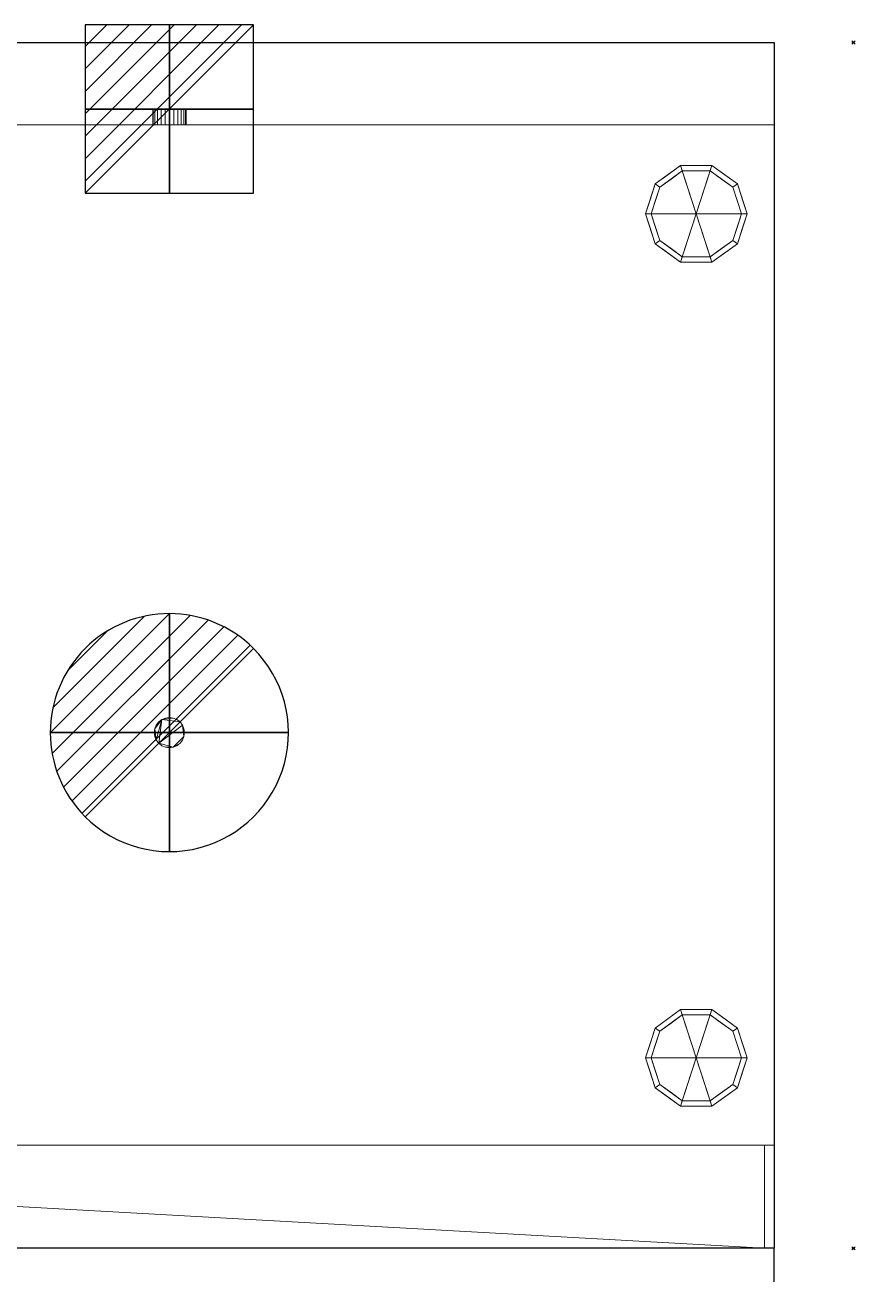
# Model space of a CAD drawing. Extents: x -1 to 863, y -1453 to 11.
# Drawn here: x 340 to 863, y -776 to 11 of the extents above; entities that cross this region are included whole.
import ezdxf

# ---------------------------------------------------------------- set-up
doc = ezdxf.new("R2010")
doc.units = 0
doc.header["$PDMODE"] = 35
doc.linetypes.add('NASCOSTA', pattern=[9.525, 6.35, -3.175])
for name, color, linetype in [('IQ_200_2D', 1, 'Continuous'), ('IQ_200_3D', 1, 'Continuous'), ('IQ_204_2D', 7, 'Continuous'), ('IQ_BLACK_3D', 250, 'Continuous'), ('IQ_BLUE_3D', 5, 'Continuous'), ('IQ_CON_DRAIN_INT', 7, 'Continuous'), ('IQ_CON_ELECTRICITY_INT', 7, 'Continuous'), ('IQ_GRAY_3D', 8, 'Continuous'), ('IQ_INS_3D', 3, 'Continuous')]:
    doc.layers.add(name, color=color, linetype=linetype)

# ---------------------------------------------------------------- blocks, each defined once
blk = doc.blocks.new('*X0')
at = {"color": 0}
for p, q in [((313.993, 2209.039), (321.505, 2216.552)), ((314.108, 2207.74), (322.804, 2216.436)), ((314.158, 2210.619), (319.926, 2216.386)), ((314.399, 2206.617), (323.928, 2216.145)), ((314.821, 2205.625), (324.919, 2215.723)), ((315.101, 2212.976), (317.568, 2215.443)), ((315.354, 2204.743), (325.801, 2215.191)), ((315.985, 2203.96), (326.584, 2214.559))]:
    blk.add_line(p, q, dxfattribs=at)
blk = doc.blocks.new('drain')
blk.add_line((-2.121, -2.121), (2.121, 2.121))
at = {"extrusion": (-1, 0, 0)}
blk.add_line((0, 2.121, -2.121), (0, -2.121, 2.121), dxfattribs=at)
at = {"extrusion": (0, -1, 0)}
blk.add_line((-2.121, 0, -2.121), (2.121, 0, 2.121), dxfattribs=at)
at = {"extrusion": (-1, 0, 0)}
for start, end in [(45, 225), (225, 45)]:
    blk.add_arc((0, 0), 3, start, end, dxfattribs=at)
for start, end in [(45, 225), (225, 45)]:
    blk.add_arc((0, 0), 3, start, end)
at = {"extrusion": (0, -1, 0)}
for start, end in [(45, 225), (225, 45)]:
    blk.add_arc((0, 0), 3, start, end, dxfattribs=at)
at = {"xscale": 0.4000000000000909, "yscale": 0.4000000000000909, "zscale": 0.4000000000000909}
blk.add_blockref('*X0', (-128.597, -883.621), dxfattribs=at)
at = {"extrusion": (-1, 0, 0), "xscale": 0.3999999999999773, "yscale": 0.3999999999999773, "zscale": 0.3999999999999773}
blk.add_blockref('*X0', (-128.597, -883.621), dxfattribs=at)
at = {"extrusion": (0, -1, 0), "xscale": 0.4000000000000909, "yscale": 0.4000000000000909, "zscale": 0.4000000000000909}
blk.add_blockref('*X0', (-128.597, -883.621), dxfattribs=at)
blk = doc.blocks.new('*X3')
at = {"color": 0}
for p, q in [((286.774344, 2204.447934), (296.618251, 2214.291842)), ((286.774344, 2205.862148), (295.204037, 2214.291842)), ((286.774344, 2207.276361), (293.789824, 2214.291842)), ((286.774344, 2208.690575), (292.37561, 2214.291842)), ((286.774344, 2210.104788), (290.961397, 2214.291842)), ((286.774344, 2211.519002), (289.547183, 2214.291842)), ((286.774344, 2212.933216), (288.13297, 2214.291842))]:
    blk.add_line(p, q, dxfattribs=at)
blk = doc.blocks.new('ELECTRICITY')
for p, q in [((2.121, 2.121), (-2.121, 2.121)), ((-2.121, 2.121), (-2.121, -2.121)), ((-2.121, -2.121), (2.121, 2.121)), ((2.121, -2.121), (2.121, 2.121)), ((-2.121, -2.121), (2.121, -2.121))]:
    blk.add_line(p, q)
at = {"extrusion": (-1, 0, 0)}
for p, q in [((0, -2.121, 2.121), (0, 2.121, 2.121)), ((0, 2.121, -2.121), (0, -2.121, -2.121)), ((0, 2.121, 2.121), (0, 2.121, -2.121)), ((0, 2.121, -2.121), (0, -2.121, 2.121)), ((0, -2.121, -2.121), (0, -2.121, 2.121))]:
    blk.add_line(p, q, dxfattribs=at)
at = {"extrusion": (0, -1, 0)}
for p, q in [((2.121, 0, 2.121), (-2.121, 0, 2.121)), ((-2.121, 0, -2.121), (2.121, 0, -2.121)), ((-2.121, 0, 2.121), (-2.121, 0, -2.121)), ((-2.121, 0, -2.121), (2.121, 0, 2.121)), ((2.121, 0, -2.121), (2.121, 0, 2.121))]:
    blk.add_line(p, q, dxfattribs=at)
at = {"xscale": 0.4000000000000909, "yscale": 0.4000000000000909, "zscale": 0.4000000000000909}
blk.add_blockref('*X3', (-116.831, -883.595), dxfattribs=at)
at = {"extrusion": (-1, 0, 0), "xscale": 0.3999999999999773, "yscale": 0.3999999999999773, "zscale": 0.3999999999999773}
blk.add_blockref('*X3', (-116.831, -883.595), dxfattribs=at)
at = {"extrusion": (0, -1, 0), "xscale": 0.4000000000000909, "yscale": 0.4000000000000909, "zscale": 0.4000000000000909}
blk.add_blockref('*X3', (-116.831, -883.595), dxfattribs=at)

msp = doc.modelspace()

# ---------------------------------------------------------------- linework, layer by layer
at = {"layer": 'IQ_200_2D', "transparency": 33554687}
for p, q in [((50, 0), (812, 0)), ((812, 0), (812, -760)), ((812, -760), (50, -760))]:
    msp.add_line(p, q, dxfattribs=at)
at = {"layer": 'IQ_204_2D', "linetype": 'NASCOSTA', "ltscale": 5, "transparency": 33554687}
msp.add_line((812, -1450), (812, -760), dxfattribs=at)
msp.add_arc((749.4, -753.38), 699.43, 180.54245, 275.13513, dxfattribs=at)
at = {"layer": 'IQ_INS_3D', "transparency": 33554687}
for p in [(862, 0), (862, -760)]:
    msp.add_point(p, dxfattribs=at)

# ---------------------------------------------------------------- block references
at = {"layer": 'IQ_CON_DRAIN_INT', "transparency": 33554687, "xscale": 25, "yscale": 25, "zscale": 25}
msp.add_blockref('drain', (431, -435), dxfattribs=at)
at = {"layer": 'IQ_CON_ELECTRICITY_INT', "transparency": 33554687, "xscale": 25, "yscale": 25, "zscale": 25}
msp.add_blockref('ELECTRICITY', (431, -42), dxfattribs=at)

# ---------------------------------------------------------------- meshes
at = {"layer": 'IQ_200_3D', "lineweight": 9, "transparency": 33554687}
mesh = msp.add_polyface(dxfattribs=at)
corners = [(812, -760, 1604), (50, -760, 1604), (50, 0, 1604), (812, 0, 1604)]
mesh.append_faces([[corners[k] for k in face] for face in [(0, 1, 2, 3)]])
mesh = msp.add_polyface(dxfattribs=at)
corners = [(50, 0, 1644), (50, -760, 1644), (812, -760, 1644), (812, 0, 1644)]
mesh.append_faces([[corners[k] for k in face] for face in [(0, 1, 2, 3)]])
mesh = msp.add_polyface(dxfattribs=at)
corners = [(812, 0, 1644), (812, 0, 1604), (50, 0, 1604), (50, 0, 1644)]
mesh.append_faces([[corners[k] for k in face] for face in [(0, 1, 2, 3)]])
mesh = msp.add_polyface(dxfattribs=at)
corners = [(812, -760, 1644), (812, -760, 1604), (812, 0, 1604), (812, 0, 1644)]
mesh.append_faces([[corners[k] for k in face] for face in [(0, 1, 2, 3)]])
mesh = msp.add_polyface(dxfattribs=at)
corners = [(420.5, -42, 203), (420.86, -42, 205.72), (421.91, -42, 208.25), (423.58, -42, 210.42), (425.75, -42, 212.09), (428.28, -42, 213.14), (431, -42, 213.5), (433.72, -42, 213.14), (436.25, -42, 212.09), (438.42, -42, 210.42), (440.09, -42, 208.25), (441.14, -42, 205.72), (441.5, -42, 203), (441.14, -42, 200.28), (440.09, -42, 197.75), (438.42, -42, 195.58), (436.25, -42, 193.91), (433.72, -42, 192.86), (431, -42, 192.5), (428.28, -42, 192.86), (425.75, -42, 193.91), (423.58, -42, 195.58), (421.91, -42, 197.75), (420.86, -42, 200.28)]
mesh.append_faces([[corners[k] for k in face] for face in [(5, 1, 4), (17, 19, 15, 16)]], dxfattribs={"vtx0": -1, "vtx1": -1})
mesh.append_faces([[corners[k] for k in face] for face in [(9, 23, 1, 5)]], dxfattribs={"vtx0": -1, "vtx1": -1, "vtx2": -1, "vtx3": -1})
mesh.append_faces([[corners[k] for k in face] for face in [(18, 19, 17), (22, 23, 20, 21), (0, 1, 23)]], dxfattribs={"vtx1": -1})
mesh.append_faces([[corners[k] for k in face] for face in [(19, 20, 23, 15)]], dxfattribs={"vtx1": -1, "vtx2": -1, "vtx3": -1})
mesh.append_faces([[corners[k] for k in face] for face in [(5, 6, 7), (2, 3, 4, 1)]], dxfattribs={"vtx2": -1})
mesh.append_faces([[corners[k] for k in face] for face in [(7, 8, 9, 5), (9, 10, 11, 23), (11, 12, 13, 23), (13, 14, 15, 23)]], dxfattribs={"vtx2": -1, "vtx3": -1})
mesh = msp.add_polyface(dxfattribs=at)
corners = [(441.5, -42, 203), (441.14, -42, 205.72), (440.09, -42, 208.25), (438.42, -42, 210.42), (436.25, -42, 212.09), (433.72, -42, 213.14), (431, -42, 213.5), (428.28, -42, 213.14), (425.75, -42, 212.09), (423.58, -42, 210.42), (421.91, -42, 208.25), (420.86, -42, 205.72), (420.5, -42, 203), (420.5, -52, 203), (420.86, -52, 205.72), (421.91, -52, 208.25), (423.58, -52, 210.42), (425.75, -52, 212.09), (428.28, -52, 213.14), (431, -52, 213.5), (433.72, -52, 213.14), (436.25, -52, 212.09), (438.42, -52, 210.42), (440.09, -52, 208.25), (441.14, -52, 205.72), (441.5, -52, 203)]
mesh.append_faces([[corners[k] for k in face] for face in [(13, 14, 11, 12), (0, 1, 24, 25)]], dxfattribs={"vtx1": -1})
mesh.append_faces([[corners[k] for k in face] for face in [(14, 15, 10, 11), (16, 17, 8, 9), (15, 16, 9, 10), (17, 18, 7, 8), (6, 7, 18, 19), (19, 20, 5, 6), (20, 21, 4, 5), (22, 23, 2, 3), (21, 22, 3, 4), (23, 24, 1, 2)]], dxfattribs={"vtx1": -1, "vtx3": -1})
mesh = msp.add_polyface(dxfattribs=at)
corners = [(420.5, -42, 203), (420.86, -42, 200.28), (421.91, -42, 197.75), (423.58, -42, 195.58), (425.75, -42, 193.91), (428.28, -42, 192.86), (431, -42, 192.5), (433.72, -42, 192.86), (436.25, -42, 193.91), (438.42, -42, 195.58), (440.09, -42, 197.75), (441.14, -42, 200.28), (441.5, -42, 203), (441.5, -52, 203), (441.14, -52, 200.28), (440.09, -52, 197.75), (438.42, -52, 195.58), (436.25, -52, 193.91), (433.72, -52, 192.86), (431, -52, 192.5), (428.28, -52, 192.86), (425.75, -52, 193.91), (423.58, -52, 195.58), (421.91, -52, 197.75), (420.86, -52, 200.28), (420.5, -52, 203)]
mesh.append_faces([[corners[k] for k in face] for face in [(13, 14, 11, 12), (0, 1, 24, 25)]], dxfattribs={"vtx1": -1})
mesh.append_faces([[corners[k] for k in face] for face in [(14, 15, 10, 11), (16, 17, 8, 9), (15, 16, 9, 10), (17, 18, 7, 8), (6, 7, 18, 19), (19, 20, 5, 6), (20, 21, 4, 5), (22, 23, 2, 3), (21, 22, 3, 4), (23, 24, 1, 2)]], dxfattribs={"vtx1": -1, "vtx3": -1})
mesh = msp.add_polyface(dxfattribs=at)
corners = [(812, -695, 153), (50, -695, 153), (50, -52, 153), (812, -52, 153)]
mesh.append_faces([[corners[k] for k in face] for face in [(0, 1, 2, 3)]])
mesh = msp.add_polyface(dxfattribs=at)
corners = [(50, -52, 1604), (50, -695, 1604), (812, -695, 1604), (812, -52, 1604)]
mesh.append_faces([[corners[k] for k in face] for face in [(0, 1, 2, 3)]])
mesh = msp.add_polyface(dxfattribs=at)
corners = [(812, -52, 153), (50, -52, 153), (50, -52, 1604), (812, -52, 1604), (441.5, -52, 203), (441.14, -52, 205.72), (440.09, -52, 208.25), (438.42, -52, 210.42), (436.25, -52, 212.09), (433.72, -52, 213.14), (431, -52, 213.5), (428.28, -52, 213.14), (425.75, -52, 212.09), (423.58, -52, 210.42), (421.91, -52, 208.25), (420.86, -52, 205.72), (420.5, -52, 203), (420.86, -52, 200.28), (421.91, -52, 197.75), (423.58, -52, 195.58), (425.75, -52, 193.91), (428.28, -52, 192.86), (431, -52, 192.5), (433.72, -52, 192.86), (436.25, -52, 193.91), (438.42, -52, 195.58), (440.09, -52, 197.75), (441.14, -52, 200.28)]
mesh.append_faces([[corners[k] for k in face] for face in [(24, 0, 23), (19, 1, 18), (16, 1, 15)]], dxfattribs={"vtx0": -1, "vtx1": -1})
mesh.append_faces([[corners[k] for k in face] for face in [(3, 9, 10), (0, 4, 5), (0, 6, 7), (0, 5, 6), (2, 11, 12, 1), (1, 13, 14), (1, 12, 13), (1, 14, 15), (0, 24, 25), (1, 19, 20)]], dxfattribs={"vtx0": -1, "vtx2": -1})
mesh.append_faces([[corners[k] for k in face] for face in [(7, 8, 0), (26, 27, 0), (25, 26, 0), (17, 18, 1), (16, 17, 1), (20, 21, 1), (21, 22, 1), (27, 4, 0)]], dxfattribs={"vtx1": -1, "vtx2": -1})
mesh.append_faces([[corners[k] for k in face] for face in [(8, 9, 3, 0), (10, 11, 2, 3), (22, 23, 0, 1)]], dxfattribs={"vtx1": -1, "vtx3": -1})
mesh = msp.add_polyface(dxfattribs=at)
corners = [(812, -52, 153), (812, -52, 1604), (812, -695, 1604), (812, -695, 153)]
mesh.append_faces([[corners[k] for k in face] for face in [(0, 1, 2, 3)]])
mesh = msp.add_polyface(dxfattribs=at)
corners = [(763, -108, 153), (795, -108, 153), (788.89, -89.19, 153), (772.89, -77.57, 153), (753.11, -77.57, 153), (737.11, -89.19, 153), (731, -108, 153)]
mesh.append_faces([[corners[k] for k in face] for face in [(0, 4, 5, 6)]], dxfattribs={"vtx0": -1})
mesh.append_faces([[corners[k] for k in face] for face in [(0, 3, 4)]], dxfattribs={"vtx0": -1, "vtx2": -1})
mesh.append_faces([[corners[k] for k in face] for face in [(0, 1, 2, 3)]], dxfattribs={"vtx3": -1})
mesh = msp.add_polyface(dxfattribs=at)
corners = [(731, -108, 153), (737.11, -89.19, 153), (753.11, -77.57, 153), (772.89, -77.57, 153), (788.89, -89.19, 153), (795, -108, 153), (795, -108, 64), (788.89, -89.19, 64), (772.89, -77.57, 64), (753.11, -77.57, 64), (737.11, -89.19, 64), (731, -108, 64), (780.89, -83.38, 153), (780.89, -83.38, 64), (791.94, -98.6, 153), (791.94, -98.6, 64), (763, -77.57, 153), (763, -77.57, 64), (745.11, -83.38, 64), (745.11, -83.38, 153), (734.77, -96.4, 64), (734.06, -98.6, 153), (732.88, -102.2, 64)]
mesh.append_faces([[corners[k] for k in face] for face in [(15, 14, 5, 6)]], dxfattribs={"vtx0": -1})
mesh.append_faces([[corners[k] for k in face] for face in [(1, 20, 21), (21, 22, 0), (20, 1, 10)]], dxfattribs={"vtx0": -1, "vtx1": -1})
mesh.append_faces([[corners[k] for k in face] for face in [(14, 15, 7, 4), (21, 20, 22)]], dxfattribs={"vtx0": -1, "vtx2": -1})
mesh.append_faces([[corners[k] for k in face] for face in [(3, 12, 13, 8), (7, 13, 12, 4), (18, 10, 1, 19), (17, 9, 2, 16), (9, 18, 19, 2), (16, 3, 8, 17)]], dxfattribs={"vtx1": -1, "vtx3": -1})
mesh.append_faces([[corners[k] for k in face] for face in [(22, 11, 0)]], dxfattribs={"vtx2": -1})
mesh = msp.add_polyface(dxfattribs=at)
corners = [(731, -108, 64), (737.11, -89.19, 64), (753.11, -77.57, 64), (772.89, -77.57, 64), (788.89, -89.19, 64), (795, -108, 64), (791.5, -108, 64), (786.06, -91.25, 64), (771.81, -80.89, 64), (754.19, -80.89, 64), (739.94, -91.25, 64), (734.5, -108, 64)]
mesh.append_faces([[corners[k] for k in face] for face in [(10, 1, 2, 9)]], dxfattribs={"vtx0": -1, "vtx2": -1})
mesh.append_faces([[corners[k] for k in face] for face in [(6, 7, 4, 5)]], dxfattribs={"vtx1": -1})
mesh.append_faces([[corners[k] for k in face] for face in [(8, 9, 2, 3), (7, 8, 3, 4)]], dxfattribs={"vtx1": -1, "vtx3": -1})
mesh.append_faces([[corners[k] for k in face] for face in [(11, 0, 1, 10)]], dxfattribs={"vtx2": -1})
mesh = msp.add_polyface(dxfattribs=at)
corners = [(734.5, -108, 64), (739.94, -91.25, 64), (754.19, -80.89, 64), (771.81, -80.89, 64), (786.06, -91.25, 64), (791.5, -108, 64), (791.5, -108, 0), (786.06, -91.25, 0), (771.81, -80.89, 0), (754.19, -80.89, 0), (739.94, -91.25, 0), (734.5, -108, 0), (778.93, -86.07, 64), (778.93, -86.07, 0), (788.78, -99.62, 64), (788.78, -99.62, 0), (763, -80.89, 64), (763, -80.89, 0), (747.07, -86.07, 0), (747.07, -86.07, 64), (736.7, -101.22, 0), (737.22, -99.62, 64), (738.32, -96.24, 0)]
mesh.append_faces([[corners[k] for k in face] for face in [(1, 22, 21), (22, 1, 10)]], dxfattribs={"vtx0": -1, "vtx1": -1})
mesh.append_faces([[corners[k] for k in face] for face in [(7, 4, 14, 15), (20, 0, 21)]], dxfattribs={"vtx0": -1, "vtx2": -1})
mesh.append_faces([[corners[k] for k in face] for face in [(22, 20, 21)]], dxfattribs={"vtx1": -1, "vtx2": -1})
mesh.append_faces([[corners[k] for k in face] for face in [(12, 4, 7, 13), (13, 8, 3, 12), (16, 3, 8, 17), (17, 9, 2, 16), (18, 10, 1, 19), (19, 2, 9, 18)]], dxfattribs={"vtx1": -1, "vtx3": -1})
mesh.append_faces([[corners[k] for k in face] for face in [(5, 6, 15, 14), (20, 11, 0)]], dxfattribs={"vtx2": -1})
mesh = msp.add_polyface(dxfattribs=at)
corners = [(734.5, -108, 0), (739.94, -91.25, 0), (754.19, -80.89, 0), (771.81, -80.89, 0), (786.06, -91.25, 0), (791.5, -108, 0), (763, -108, 0)]
mesh.append_faces([[corners[k] for k in face] for face in [(1, 2, 6, 0)]], dxfattribs={"vtx1": -1})
mesh.append_faces([[corners[k] for k in face] for face in [(2, 3, 6)]], dxfattribs={"vtx1": -1, "vtx2": -1})
mesh.append_faces([[corners[k] for k in face] for face in [(4, 5, 6, 3)]], dxfattribs={"vtx2": -1})
mesh = msp.add_polyface(dxfattribs=at)
corners = [(763, -108, 153), (731, -108, 153), (737.11, -126.81, 153), (753.11, -138.43, 153), (772.89, -138.43, 153), (788.89, -126.81, 153), (795, -108, 153)]
mesh.append_faces([[corners[k] for k in face] for face in [(0, 4, 5, 6)]], dxfattribs={"vtx0": -1})
mesh.append_faces([[corners[k] for k in face] for face in [(4, 0, 3)]], dxfattribs={"vtx0": -1, "vtx1": -1})
mesh.append_faces([[corners[k] for k in face] for face in [(0, 1, 2, 3)]], dxfattribs={"vtx3": -1})
mesh = msp.add_polyface(dxfattribs=at)
corners = [(795, -108, 153), (788.89, -126.81, 153), (772.89, -138.43, 153), (753.11, -138.43, 153), (737.11, -126.81, 153), (731, -108, 153), (731, -108, 64), (737.11, -126.81, 64), (753.11, -138.43, 64), (772.89, -138.43, 64), (788.89, -126.81, 64), (795, -108, 64), (734.77, -119.6, 153), (734.06, -117.4, 64), (745.11, -132.62, 64), (745.11, -132.62, 153), (763, -138.43, 153), (763, -138.43, 64), (780.89, -132.62, 64), (780.89, -132.62, 153), (791.23, -119.6, 64), (791.94, -117.4, 153), (732.88, -113.8, 153), (793.12, -113.8, 64)]
mesh.append_faces([[corners[k] for k in face] for face in [(7, 12, 13), (21, 23, 0), (1, 20, 21), (20, 1, 10)]], dxfattribs={"vtx0": -1, "vtx1": -1})
mesh.append_faces([[corners[k] for k in face] for face in [(13, 12, 22), (7, 4, 12), (21, 20, 23)]], dxfattribs={"vtx0": -1, "vtx2": -1})
mesh.append_faces([[corners[k] for k in face] for face in [(6, 13, 22)]], dxfattribs={"vtx1": -1, "vtx2": -1})
mesh.append_faces([[corners[k] for k in face] for face in [(15, 4, 7, 14), (3, 15, 14, 8), (17, 9, 2, 16), (19, 2, 9, 18), (18, 10, 1, 19), (16, 3, 8, 17)]], dxfattribs={"vtx1": -1, "vtx3": -1})
mesh.append_faces([[corners[k] for k in face] for face in [(22, 5, 6), (23, 11, 0)]], dxfattribs={"vtx2": -1})
mesh = msp.add_polyface(dxfattribs=at)
corners = [(795, -108, 64), (788.89, -126.81, 64), (772.89, -138.43, 64), (753.11, -138.43, 64), (737.11, -126.81, 64), (731, -108, 64), (734.5, -108, 64), (739.94, -124.75, 64), (754.19, -135.11, 64), (771.81, -135.11, 64), (786.06, -124.75, 64), (791.5, -108, 64)]
mesh.append_faces([[corners[k] for k in face] for face in [(1, 10, 11, 0)]], dxfattribs={"vtx0": -1})
mesh.append_faces([[corners[k] for k in face] for face in [(3, 8, 9, 2), (2, 9, 10, 1)]], dxfattribs={"vtx0": -1, "vtx2": -1})
mesh.append_faces([[corners[k] for k in face] for face in [(3, 4, 7, 8)]], dxfattribs={"vtx1": -1, "vtx3": -1})
mesh.append_faces([[corners[k] for k in face] for face in [(4, 5, 6, 7)]], dxfattribs={"vtx3": -1})
mesh = msp.add_polyface(dxfattribs=at)
corners = [(791.5, -108, 64), (786.06, -124.75, 64), (771.81, -135.11, 64), (754.19, -135.11, 64), (739.94, -124.75, 64), (734.5, -108, 64), (734.5, -108, 0), (739.94, -124.75, 0), (754.19, -135.11, 0), (771.81, -135.11, 0), (786.06, -124.75, 0), (791.5, -108, 0), (736.7, -114.78, 64), (737.22, -116.38, 0), (747.07, -129.93, 0), (747.07, -129.93, 64), (763, -135.11, 64), (763, -135.11, 0), (778.93, -129.93, 0), (778.93, -129.93, 64), (789.3, -114.78, 0), (788.78, -116.38, 64), (738.32, -119.76, 64), (787.68, -119.76, 0)]
mesh.append_faces([[corners[k] for k in face] for face in [(6, 12, 5)]], dxfattribs={"vtx0": -1})
mesh.append_faces([[corners[k] for k in face] for face in [(23, 1, 10), (22, 7, 4), (7, 22, 13), (1, 23, 21)]], dxfattribs={"vtx0": -1, "vtx1": -1})
mesh.append_faces([[corners[k] for k in face] for face in [(12, 6, 13), (20, 0, 21)]], dxfattribs={"vtx0": -1, "vtx2": -1})
mesh.append_faces([[corners[k] for k in face] for face in [(22, 12, 13), (23, 20, 21)]], dxfattribs={"vtx1": -1, "vtx2": -1})
mesh.append_faces([[corners[k] for k in face] for face in [(15, 4, 7, 14), (3, 15, 14, 8), (17, 9, 2, 16), (19, 2, 9, 18), (18, 10, 1, 19), (16, 3, 8, 17)]], dxfattribs={"vtx1": -1, "vtx3": -1})
mesh.append_faces([[corners[k] for k in face] for face in [(20, 11, 0)]], dxfattribs={"vtx2": -1})
mesh = msp.add_polyface(dxfattribs=at)
corners = [(791.5, -108, 0), (786.06, -124.75, 0), (771.81, -135.11, 0), (754.19, -135.11, 0), (739.94, -124.75, 0), (734.5, -108, 0), (763, -108, 0)]
mesh.append_faces([[corners[k] for k in face] for face in [(3, 6, 2)]], dxfattribs={"vtx0": -1, "vtx1": -1})
mesh.append_faces([[corners[k] for k in face] for face in [(1, 2, 6, 0)]], dxfattribs={"vtx1": -1})
mesh.append_faces([[corners[k] for k in face] for face in [(4, 5, 6, 3)]], dxfattribs={"vtx2": -1})
mesh = msp.add_polyface(dxfattribs=at)
corners = [(431, -425.5, 90), (433.46, -425.82, 90), (435.75, -426.77, 90), (437.72, -428.28, 90), (439.23, -430.25, 90), (440.18, -432.54, 90), (440.5, -435, 90), (440.18, -437.46, 90), (439.23, -439.75, 90), (437.72, -441.72, 90), (435.75, -443.23, 90), (433.46, -444.18, 90), (431, -444.5, 90), (428.54, -444.18, 90), (426.25, -443.23, 90), (424.28, -441.72, 90), (422.77, -439.75, 90), (421.82, -437.46, 90), (421.5, -435, 90), (421.82, -432.54, 90), (422.77, -430.25, 90), (424.28, -428.28, 90), (426.25, -426.77, 90), (428.54, -425.82, 90)]
mesh.append_faces([[corners[k] for k in face] for face in [(11, 9, 10)]], dxfattribs={"vtx0": -1})
mesh.append_faces([[corners[k] for k in face] for face in [(15, 4, 7, 11)]], dxfattribs={"vtx0": -1, "vtx1": -1, "vtx2": -1, "vtx3": -1})
mesh.append_faces([[corners[k] for k in face] for face in [(22, 15, 16, 19)]], dxfattribs={"vtx0": -1, "vtx2": -1, "vtx3": -1})
mesh.append_faces([[corners[k] for k in face] for face in [(3, 4, 15, 22)]], dxfattribs={"vtx1": -1, "vtx2": -1, "vtx3": -1})
mesh.append_faces([[corners[k] for k in face] for face in [(11, 12, 13)]], dxfattribs={"vtx2": -1})
mesh.append_faces([[corners[k] for k in face] for face in [(7, 8, 9, 11), (1, 2, 3, 22), (13, 14, 15, 11)]], dxfattribs={"vtx2": -1, "vtx3": -1})
mesh.append_faces([[corners[k] for k in face] for face in [(4, 5, 6, 7), (16, 17, 18, 19), (22, 23, 0, 1), (19, 20, 21, 22)]], dxfattribs={"vtx3": -1})
mesh = msp.add_polyface(dxfattribs=at)
corners = [(431, -425.5, 100), (428.54, -425.82, 100), (426.25, -426.77, 100), (424.28, -428.28, 100), (422.77, -430.25, 100), (421.82, -432.54, 100), (421.5, -435, 100), (421.82, -437.46, 100), (422.77, -439.75, 100), (424.28, -441.72, 100), (426.25, -443.23, 100), (428.54, -444.18, 100), (431, -444.5, 100), (433.46, -444.18, 100), (435.75, -443.23, 100), (437.72, -441.72, 100), (439.23, -439.75, 100), (440.18, -437.46, 100), (440.5, -435, 100), (440.18, -432.54, 100), (439.23, -430.25, 100), (437.72, -428.28, 100), (435.75, -426.77, 100), (433.46, -425.82, 100)]
mesh.append_faces([[corners[k] for k in face] for face in [(15, 13, 14), (13, 11, 12)]], dxfattribs={"vtx0": -1})
mesh.append_faces([[corners[k] for k in face] for face in [(2, 5, 8)]], dxfattribs={"vtx0": -1, "vtx1": -1, "vtx2": -1})
mesh.append_faces([[corners[k] for k in face] for face in [(9, 13, 17, 20)]], dxfattribs={"vtx0": -1, "vtx1": -1, "vtx2": -1, "vtx3": -1})
mesh.append_faces([[corners[k] for k in face] for face in [(9, 20, 21)]], dxfattribs={"vtx0": -1, "vtx2": -1})
mesh.append_faces([[corners[k] for k in face] for face in [(2, 8, 9, 21)]], dxfattribs={"vtx0": -1, "vtx2": -1, "vtx3": -1})
mesh.append_faces([[corners[k] for k in face] for face in [(6, 7, 8, 5), (3, 4, 5, 2), (0, 1, 2, 23), (18, 19, 20, 17)]], dxfattribs={"vtx2": -1})
mesh.append_faces([[corners[k] for k in face] for face in [(9, 10, 11, 13), (15, 16, 17, 13), (21, 22, 23, 2)]], dxfattribs={"vtx2": -1, "vtx3": -1})
mesh = msp.add_polyface(dxfattribs=at)
corners = [(431, -425.5, 90), (428.54, -425.82, 90), (426.25, -426.77, 90), (424.28, -428.28, 90), (422.77, -430.25, 90), (421.82, -432.54, 90), (421.5, -435, 90), (421.82, -437.46, 90), (422.77, -439.75, 90), (424.28, -441.72, 90), (426.25, -443.23, 90), (428.54, -444.18, 90), (431, -444.5, 90), (431, -444.5, 100), (428.54, -444.18, 100), (426.25, -443.23, 100), (424.28, -441.72, 100), (422.77, -439.75, 100), (421.82, -437.46, 100), (421.5, -435, 100), (421.82, -432.54, 100), (422.77, -430.25, 100), (424.28, -428.28, 100), (426.25, -426.77, 100), (428.54, -425.82, 100), (431, -425.5, 100)]
mesh.append_faces([[corners[k] for k in face] for face in [(13, 14, 11, 12), (0, 1, 24, 25)]], dxfattribs={"vtx1": -1})
mesh.append_faces([[corners[k] for k in face] for face in [(14, 15, 10, 11), (16, 17, 8, 9), (15, 16, 9, 10), (17, 18, 7, 8), (6, 7, 18, 19), (19, 20, 5, 6), (20, 21, 4, 5), (22, 23, 2, 3), (21, 22, 3, 4), (23, 24, 1, 2)]], dxfattribs={"vtx1": -1, "vtx3": -1})
mesh = msp.add_polyface(dxfattribs=at)
corners = [(431, -444.5, 90), (433.46, -444.18, 90), (435.75, -443.23, 90), (437.72, -441.72, 90), (439.23, -439.75, 90), (440.18, -437.46, 90), (440.5, -435, 90), (440.18, -432.54, 90), (439.23, -430.25, 90), (437.72, -428.28, 90), (435.75, -426.77, 90), (433.46, -425.82, 90), (431, -425.5, 90), (431, -425.5, 100), (433.46, -425.82, 100), (435.75, -426.77, 100), (437.72, -428.28, 100), (439.23, -430.25, 100), (440.18, -432.54, 100), (440.5, -435, 100), (440.18, -437.46, 100), (439.23, -439.75, 100), (437.72, -441.72, 100), (435.75, -443.23, 100), (433.46, -444.18, 100), (431, -444.5, 100)]
mesh.append_faces([[corners[k] for k in face] for face in [(13, 14, 11, 12), (0, 1, 24, 25)]], dxfattribs={"vtx1": -1})
mesh.append_faces([[corners[k] for k in face] for face in [(14, 15, 10, 11), (16, 17, 8, 9), (15, 16, 9, 10), (17, 18, 7, 8), (6, 7, 18, 19), (19, 20, 5, 6), (20, 21, 4, 5), (22, 23, 2, 3), (21, 22, 3, 4), (23, 24, 1, 2)]], dxfattribs={"vtx1": -1, "vtx3": -1})
mesh = msp.add_polyface(dxfattribs=at)
corners = [(763, -640, 153), (795, -640, 153), (788.89, -621.19, 153), (772.89, -609.57, 153), (753.11, -609.57, 153), (737.11, -621.19, 153), (731, -640, 153)]
mesh.append_faces([[corners[k] for k in face] for face in [(0, 4, 5, 6)]], dxfattribs={"vtx0": -1})
mesh.append_faces([[corners[k] for k in face] for face in [(0, 3, 4)]], dxfattribs={"vtx0": -1, "vtx2": -1})
mesh.append_faces([[corners[k] for k in face] for face in [(0, 1, 2, 3)]], dxfattribs={"vtx3": -1})
mesh = msp.add_polyface(dxfattribs=at)
corners = [(731, -640, 153), (737.11, -621.19, 153), (753.11, -609.57, 153), (772.89, -609.57, 153), (788.89, -621.19, 153), (795, -640, 153), (795, -640, 64), (788.89, -621.19, 64), (772.89, -609.57, 64), (753.11, -609.57, 64), (737.11, -621.19, 64), (731, -640, 64), (780.89, -615.38, 153), (780.89, -615.38, 64), (791.94, -630.6, 153), (791.94, -630.6, 64), (763, -609.57, 153), (763, -609.57, 64), (745.11, -615.38, 64), (745.11, -615.38, 153), (734.77, -628.4, 64), (734.06, -630.6, 153), (732.88, -634.2, 64)]
mesh.append_faces([[corners[k] for k in face] for face in [(15, 14, 5, 6)]], dxfattribs={"vtx0": -1})
mesh.append_faces([[corners[k] for k in face] for face in [(1, 20, 21), (21, 22, 0), (20, 1, 10)]], dxfattribs={"vtx0": -1, "vtx1": -1})
mesh.append_faces([[corners[k] for k in face] for face in [(14, 15, 7, 4), (21, 20, 22)]], dxfattribs={"vtx0": -1, "vtx2": -1})
mesh.append_faces([[corners[k] for k in face] for face in [(3, 12, 13, 8), (7, 13, 12, 4), (18, 10, 1, 19), (17, 9, 2, 16), (9, 18, 19, 2), (16, 3, 8, 17)]], dxfattribs={"vtx1": -1, "vtx3": -1})
mesh.append_faces([[corners[k] for k in face] for face in [(22, 11, 0)]], dxfattribs={"vtx2": -1})
mesh = msp.add_polyface(dxfattribs=at)
corners = [(731, -640, 64), (737.11, -621.19, 64), (753.11, -609.57, 64), (772.89, -609.57, 64), (788.89, -621.19, 64), (795, -640, 64), (791.5, -640, 64), (786.06, -623.25, 64), (771.81, -612.89, 64), (754.19, -612.89, 64), (739.94, -623.25, 64), (734.5, -640, 64)]
mesh.append_faces([[corners[k] for k in face] for face in [(10, 1, 2, 9)]], dxfattribs={"vtx0": -1, "vtx2": -1})
mesh.append_faces([[corners[k] for k in face] for face in [(6, 7, 4, 5)]], dxfattribs={"vtx1": -1})
mesh.append_faces([[corners[k] for k in face] for face in [(8, 9, 2, 3), (7, 8, 3, 4)]], dxfattribs={"vtx1": -1, "vtx3": -1})
mesh.append_faces([[corners[k] for k in face] for face in [(11, 0, 1, 10)]], dxfattribs={"vtx2": -1})
mesh = msp.add_polyface(dxfattribs=at)
corners = [(734.5, -640, 64), (739.94, -623.25, 64), (754.19, -612.89, 64), (771.81, -612.89, 64), (786.06, -623.25, 64), (791.5, -640, 64), (791.5, -640, 0), (786.06, -623.25, 0), (771.81, -612.89, 0), (754.19, -612.89, 0), (739.94, -623.25, 0), (734.5, -640, 0), (778.93, -618.07, 64), (778.93, -618.07, 0), (788.78, -631.62, 64), (788.78, -631.62, 0), (763, -612.89, 64), (763, -612.89, 0), (747.07, -618.07, 0), (747.07, -618.07, 64), (736.7, -633.22, 0), (737.22, -631.62, 64), (738.32, -628.24, 0)]
mesh.append_faces([[corners[k] for k in face] for face in [(1, 22, 21), (22, 1, 10)]], dxfattribs={"vtx0": -1, "vtx1": -1})
mesh.append_faces([[corners[k] for k in face] for face in [(7, 4, 14, 15), (20, 0, 21)]], dxfattribs={"vtx0": -1, "vtx2": -1})
mesh.append_faces([[corners[k] for k in face] for face in [(22, 20, 21)]], dxfattribs={"vtx1": -1, "vtx2": -1})
mesh.append_faces([[corners[k] for k in face] for face in [(12, 4, 7, 13), (13, 8, 3, 12), (16, 3, 8, 17), (17, 9, 2, 16), (18, 10, 1, 19), (19, 2, 9, 18)]], dxfattribs={"vtx1": -1, "vtx3": -1})
mesh.append_faces([[corners[k] for k in face] for face in [(5, 6, 15, 14), (20, 11, 0)]], dxfattribs={"vtx2": -1})
mesh = msp.add_polyface(dxfattribs=at)
corners = [(734.5, -640, 0), (739.94, -623.25, 0), (754.19, -612.89, 0), (771.81, -612.89, 0), (786.06, -623.25, 0), (791.5, -640, 0), (763, -640, 0)]
mesh.append_faces([[corners[k] for k in face] for face in [(1, 2, 6, 0)]], dxfattribs={"vtx1": -1})
mesh.append_faces([[corners[k] for k in face] for face in [(2, 3, 6)]], dxfattribs={"vtx1": -1, "vtx2": -1})
mesh.append_faces([[corners[k] for k in face] for face in [(4, 5, 6, 3)]], dxfattribs={"vtx2": -1})
mesh = msp.add_polyface(dxfattribs=at)
corners = [(763, -640, 153), (731, -640, 153), (737.11, -658.81, 153), (753.11, -670.43, 153), (772.89, -670.43, 153), (788.89, -658.81, 153), (795, -640, 153)]
mesh.append_faces([[corners[k] for k in face] for face in [(0, 4, 5, 6)]], dxfattribs={"vtx0": -1})
mesh.append_faces([[corners[k] for k in face] for face in [(4, 0, 3)]], dxfattribs={"vtx0": -1, "vtx1": -1})
mesh.append_faces([[corners[k] for k in face] for face in [(0, 1, 2, 3)]], dxfattribs={"vtx3": -1})
mesh = msp.add_polyface(dxfattribs=at)
corners = [(795, -640, 153), (788.89, -658.81, 153), (772.89, -670.43, 153), (753.11, -670.43, 153), (737.11, -658.81, 153), (731, -640, 153), (731, -640, 64), (737.11, -658.81, 64), (753.11, -670.43, 64), (772.89, -670.43, 64), (788.89, -658.81, 64), (795, -640, 64), (734.77, -651.6, 153), (734.06, -649.4, 64), (745.11, -664.62, 64), (745.11, -664.62, 153), (763, -670.43, 153), (763, -670.43, 64), (780.89, -664.62, 64), (780.89, -664.62, 153), (791.23, -651.6, 64), (791.94, -649.4, 153), (732.88, -645.8, 153), (793.12, -645.8, 64)]
mesh.append_faces([[corners[k] for k in face] for face in [(7, 12, 13), (21, 23, 0), (1, 20, 21), (20, 1, 10)]], dxfattribs={"vtx0": -1, "vtx1": -1})
mesh.append_faces([[corners[k] for k in face] for face in [(13, 12, 22), (7, 4, 12), (21, 20, 23)]], dxfattribs={"vtx0": -1, "vtx2": -1})
mesh.append_faces([[corners[k] for k in face] for face in [(6, 13, 22)]], dxfattribs={"vtx1": -1, "vtx2": -1})
mesh.append_faces([[corners[k] for k in face] for face in [(15, 4, 7, 14), (3, 15, 14, 8), (17, 9, 2, 16), (19, 2, 9, 18), (18, 10, 1, 19), (16, 3, 8, 17)]], dxfattribs={"vtx1": -1, "vtx3": -1})
mesh.append_faces([[corners[k] for k in face] for face in [(22, 5, 6), (23, 11, 0)]], dxfattribs={"vtx2": -1})
mesh = msp.add_polyface(dxfattribs=at)
corners = [(795, -640, 64), (788.89, -658.81, 64), (772.89, -670.43, 64), (753.11, -670.43, 64), (737.11, -658.81, 64), (731, -640, 64), (734.5, -640, 64), (739.94, -656.75, 64), (754.19, -667.11, 64), (771.81, -667.11, 64), (786.06, -656.75, 64), (791.5, -640, 64)]
mesh.append_faces([[corners[k] for k in face] for face in [(1, 10, 11, 0)]], dxfattribs={"vtx0": -1})
mesh.append_faces([[corners[k] for k in face] for face in [(3, 8, 9, 2), (2, 9, 10, 1)]], dxfattribs={"vtx0": -1, "vtx2": -1})
mesh.append_faces([[corners[k] for k in face] for face in [(3, 4, 7, 8)]], dxfattribs={"vtx1": -1, "vtx3": -1})
mesh.append_faces([[corners[k] for k in face] for face in [(4, 5, 6, 7)]], dxfattribs={"vtx3": -1})
mesh = msp.add_polyface(dxfattribs=at)
corners = [(791.5, -640, 64), (786.06, -656.75, 64), (771.81, -667.11, 64), (754.19, -667.11, 64), (739.94, -656.75, 64), (734.5, -640, 64), (734.5, -640, 0), (739.94, -656.75, 0), (754.19, -667.11, 0), (771.81, -667.11, 0), (786.06, -656.75, 0), (791.5, -640, 0), (736.7, -646.78, 64), (737.22, -648.38, 0), (747.07, -661.93, 0), (747.07, -661.93, 64), (763, -667.11, 64), (763, -667.11, 0), (778.93, -661.93, 0), (778.93, -661.93, 64), (789.3, -646.78, 0), (788.78, -648.38, 64), (738.32, -651.76, 64), (787.68, -651.76, 0)]
mesh.append_faces([[corners[k] for k in face] for face in [(6, 12, 5)]], dxfattribs={"vtx0": -1})
mesh.append_faces([[corners[k] for k in face] for face in [(23, 1, 10), (22, 7, 4), (7, 22, 13), (1, 23, 21)]], dxfattribs={"vtx0": -1, "vtx1": -1})
mesh.append_faces([[corners[k] for k in face] for face in [(12, 6, 13), (20, 0, 21)]], dxfattribs={"vtx0": -1, "vtx2": -1})
mesh.append_faces([[corners[k] for k in face] for face in [(22, 12, 13), (23, 20, 21)]], dxfattribs={"vtx1": -1, "vtx2": -1})
mesh.append_faces([[corners[k] for k in face] for face in [(15, 4, 7, 14), (3, 15, 14, 8), (17, 9, 2, 16), (19, 2, 9, 18), (18, 10, 1, 19), (16, 3, 8, 17)]], dxfattribs={"vtx1": -1, "vtx3": -1})
mesh.append_faces([[corners[k] for k in face] for face in [(20, 11, 0)]], dxfattribs={"vtx2": -1})
mesh = msp.add_polyface(dxfattribs=at)
corners = [(791.5, -640, 0), (786.06, -656.75, 0), (771.81, -667.11, 0), (754.19, -667.11, 0), (739.94, -656.75, 0), (734.5, -640, 0), (763, -640, 0)]
mesh.append_faces([[corners[k] for k in face] for face in [(3, 6, 2)]], dxfattribs={"vtx0": -1, "vtx1": -1})
mesh.append_faces([[corners[k] for k in face] for face in [(1, 2, 6, 0)]], dxfattribs={"vtx1": -1})
mesh.append_faces([[corners[k] for k in face] for face in [(4, 5, 6, 3)]], dxfattribs={"vtx2": -1})
mesh = msp.add_polyface(dxfattribs=at)
corners = [(812, -695, 153), (812, -695, 1604), (50, -695, 1604), (50, -695, 153)]
mesh.append_faces([[corners[k] for k in face] for face in [(0, 1, 2, 3)]])
mesh = msp.add_polyface(dxfattribs=at)
corners = [(812, -695, 153), (812, -760, 153), (50, -760, 153), (50, -695, 153)]
mesh.append_faces([[corners[k] for k in face] for face in [(0, 1, 2, 3)]])
mesh = msp.add_polyface(dxfattribs=at)
corners = [(50, -760, 788.58), (812, -760, 788.58), (812, -695, 788.58), (50, -695, 788.58)]
mesh.append_faces([[corners[k] for k in face] for face in [(0, 1, 2, 3)]])
mesh = msp.add_polyface(dxfattribs=at)
corners = [(812, -695, 788.58), (812, -695, 153), (50, -695, 153), (50, -695, 788.58)]
mesh.append_faces([[corners[k] for k in face] for face in [(0, 1, 2, 3)]])
mesh = msp.add_polyface(dxfattribs=at)
corners = [(806, -695, 835.92), (806, -760, 835.92), (90, -760, 835.92), (90, -720, 835.92), (50, -720, 835.92), (50, -695, 835.92)]
mesh.append_faces([[corners[k] for k in face] for face in [(3, 1, 2)]], dxfattribs={"vtx0": -1})
mesh.append_faces([[corners[k] for k in face] for face in [(0, 1, 3, 5)]], dxfattribs={"vtx1": -1, "vtx2": -1})
mesh.append_faces([[corners[k] for k in face] for face in [(3, 4, 5)]], dxfattribs={"vtx2": -1})
mesh = msp.add_polyface(dxfattribs=at)
corners = [(806, -695, 1594.92), (50, -695, 1594.92), (50, -720, 1594.92), (90, -720, 1594.92), (90, -760, 1594.92), (806, -760, 1594.92)]
mesh.append_faces([[corners[k] for k in face] for face in [(5, 3, 4)]], dxfattribs={"vtx0": -1})
mesh.append_faces([[corners[k] for k in face] for face in [(3, 5, 0, 1)]], dxfattribs={"vtx0": -1, "vtx3": -1})
mesh.append_faces([[corners[k] for k in face] for face in [(2, 3, 1)]], dxfattribs={"vtx1": -1})
mesh = msp.add_polyface(dxfattribs=at)
corners = [(50, -695, 835.92), (50, -695, 1594.92), (806, -695, 1594.92), (806, -695, 835.92)]
mesh.append_faces([[corners[k] for k in face] for face in [(0, 1, 2, 3)]])
mesh = msp.add_polyface(dxfattribs=at)
corners = [(806, -695, 835.92), (806, -695, 1594.92), (806, -760, 1594.92), (806, -760, 835.92)]
mesh.append_faces([[corners[k] for k in face] for face in [(0, 1, 2, 3)]])
mesh = msp.add_polyface(dxfattribs=at)
corners = [(812, -760, 788.58), (812, -760, 153), (812, -695, 153), (812, -695, 788.58)]
mesh.append_faces([[corners[k] for k in face] for face in [(0, 1, 2, 3)]])
mesh = msp.add_polyface(dxfattribs=at)
corners = [(50, -760, 1644), (50, -760, 1604), (812, -760, 1604), (812, -760, 1644)]
mesh.append_faces([[corners[k] for k in face] for face in [(0, 1, 2, 3)]])
at = {"layer": 'IQ_200_3D', "lineweight": 9, "transparency": 33554582}
mesh = msp.add_polyface(dxfattribs=at)
corners = [(50, -760, 153), (812, -760, 153), (812, -760, 682.31), (50, -760, 682.31)]
mesh.append_faces([[corners[k] for k in face] for face in [(0, 1, 2, 3)]])
at = {"layer": 'IQ_200_3D', "lineweight": 9, "transparency": 33554687}
mesh = msp.add_polyface(dxfattribs=at)
corners = [(806, -760, 1594.92), (90, -760, 1594.92), (90, -760, 835.92), (806, -760, 835.92)]
mesh.append_faces([[corners[k] for k in face] for face in [(0, 1, 2, 3)]])
at = {"layer": 'IQ_BLACK_3D', "lineweight": 9, "transparency": 33554582}
mesh = msp.add_polyface(dxfattribs=at)
corners = [(50, -760, 724.81), (250, -760, 724.81), (274.14, -760, 700.67), (587.86, -760, 700.67), (612, -760, 724.81), (812, -760, 724.81), (812, -760, 788.58), (50, -760, 788.58), (458.5, -760, 773.81), (458.5, -760, 758.81), (403.5, -760, 758.81), (403.5, -760, 773.81), (458.5, -760, 748.81), (458.5, -760, 733.81), (403.5, -760, 733.81), (403.5, -760, 748.81)]
mesh.append_faces([[corners[k] for k in face] for face in [(1, 11, 7, 0), (6, 8, 4, 5), (15, 2, 14)]], dxfattribs={"vtx0": -1, "vtx1": -1})
mesh.append_faces([[corners[k] for k in face] for face in [(7, 11, 8, 6), (11, 1, 2), (8, 3, 4)]], dxfattribs={"vtx0": -1, "vtx2": -1})
mesh.append_faces([[corners[k] for k in face] for face in [(3, 8, 9, 12)]], dxfattribs={"vtx0": -1, "vtx2": -1, "vtx3": -1})
mesh.append_faces([[corners[k] for k in face] for face in [(12, 13, 3)]], dxfattribs={"vtx1": -1, "vtx2": -1})
mesh.append_faces([[corners[k] for k in face] for face in [(10, 11, 2, 15)]], dxfattribs={"vtx1": -1, "vtx2": -1, "vtx3": -1})
mesh.append_faces([[corners[k] for k in face] for face in [(9, 10, 15, 12), (13, 14, 2, 3)]], dxfattribs={"vtx1": -1, "vtx3": -1})
at = {"layer": 'IQ_BLUE_3D', "lineweight": 9, "transparency": 33554582}
mesh = msp.add_polyface(dxfattribs=at)
corners = [(50, -760, 682.31), (812, -760, 682.31), (812, -760, 724.81), (612, -760, 724.81), (587.86, -760, 700.67), (274.14, -760, 700.67), (250, -760, 724.81), (50, -760, 724.81)]
mesh.append_faces([[corners[k] for k in face] for face in [(4, 5, 0, 1)]], dxfattribs={"vtx1": -1, "vtx3": -1})
mesh.append_faces([[corners[k] for k in face] for face in [(6, 7, 0, 5)]], dxfattribs={"vtx2": -1})
mesh.append_faces([[corners[k] for k in face] for face in [(1, 2, 3, 4)]], dxfattribs={"vtx3": -1})
at = {"layer": 'IQ_GRAY_3D', "lineweight": 9, "transparency": 33554687}
mesh = msp.add_polyface(dxfattribs=at)
corners = [(403.5, -760, 773.81), (403.5, -760, 758.81), (458.5, -760, 758.81), (458.5, -760, 773.81)]
mesh.append_faces([[corners[k] for k in face] for face in [(0, 1, 2, 3)]])
mesh = msp.add_polyface(dxfattribs=at)
corners = [(403.5, -760, 748.81), (403.5, -760, 733.81), (458.5, -760, 733.81), (458.5, -760, 748.81)]
mesh.append_faces([[corners[k] for k in face] for face in [(0, 1, 2, 3)]])

doc.saveas('drawing.dxf')
